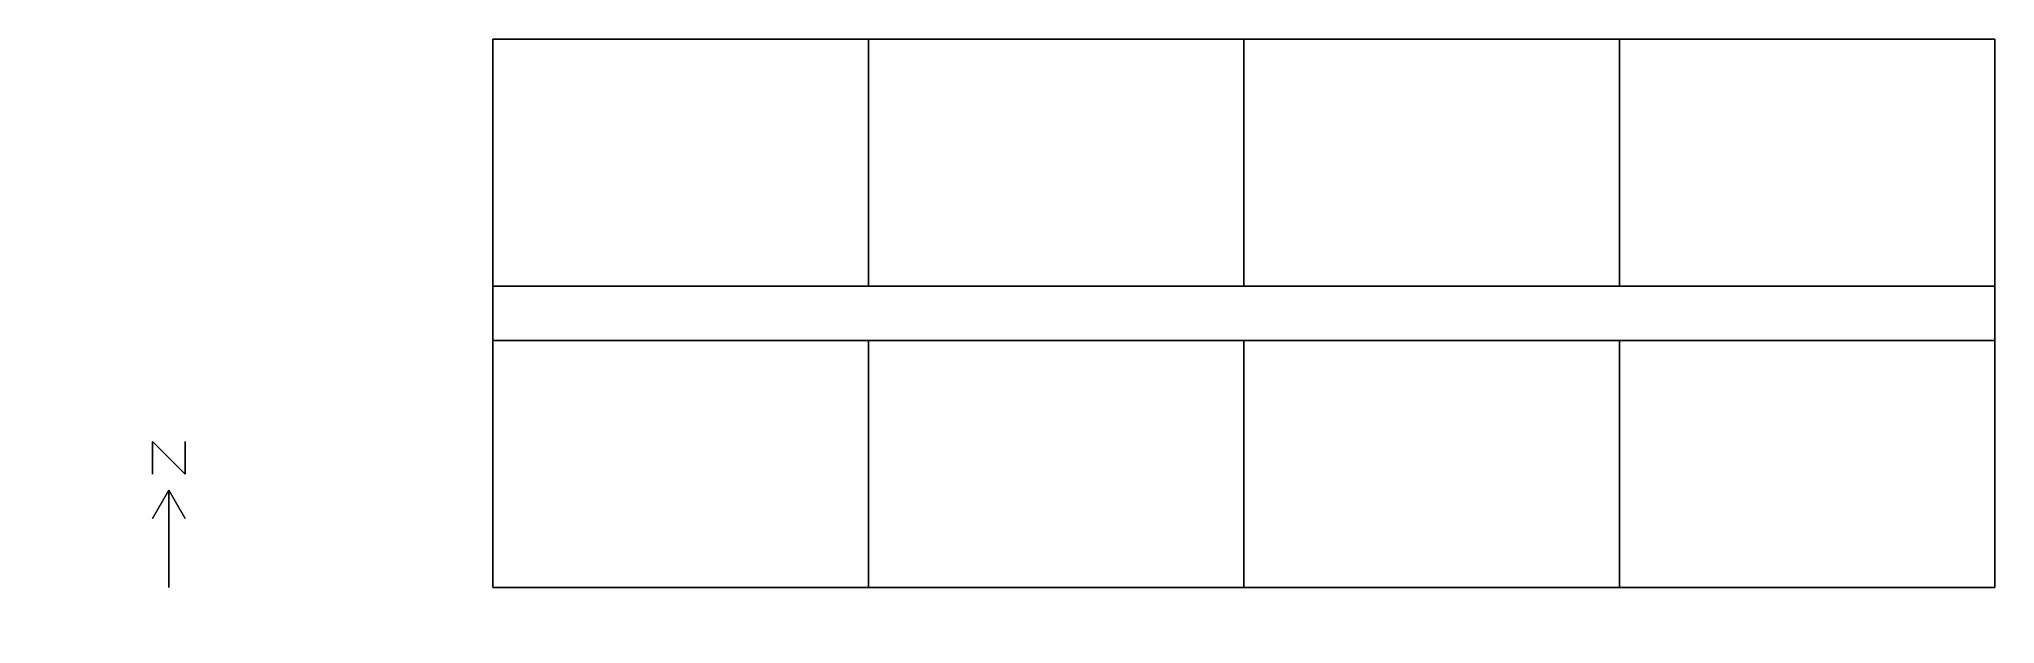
# Model space of a CAD drawing. Header units: metres. Extents: x -14 to 46.3, y -1.1 to 16.9.
import ezdxf

# ---------------------------------------------------------------- set-up
doc = ezdxf.new("R2010")
doc.units = ezdxf.units.M

msp = doc.modelspace()

# ---------------------------------------------------------------- linework, layer by layer
at = {"layer": '1', "color": 3}
for points in [[(-10.5, 4.5, 0.1), (-10.5, 4.5), (-10.5, 3.5), (-10.5, 3.5, 0.1)], [(-10.5, 4.5, 0.1), (-10.5, 4.5), (-9.5, 3.5), (-9.5, 3.5, 0.1)], [(-9.5, 4.5, 0.1), (-9.5, 4.5), (-9.5, 3.5), (-9.5, 3.5, 0.1)], [(-10, 3, 0.1), (-10, 3), (-10.5, 2.13397), (-10.5, 2.13397, 0.1)], [(-10, 3, 0.1), (-10, 3), (-10, 0), (-10, 0, 0.1)], [(-10, 3, 0.1), (-10, 3), (-9.5, 2.13397), (-9.5, 2.13397, 0.1)]]:
    msp.add_3dface(points, dxfattribs=at)
at = {"layer": 'G_CORRIDOR', "color": 43}
for points in [[(0, 9.29595, 3.04785), (0, 9.29595), (0, 7.61963), (0, 7.61963, 3.04785)], [(11.58183, 9.29595, 3.04785), (11.58183, 9.29595), (0, 9.29595), (0, 9.29595, 3.04785)], [(23.16367, 9.29595, 3.04785), (23.16367, 9.29595), (11.58184, 9.29595), (11.58184, 9.29595, 3.04785)], [(34.74551, 9.29595, 3.04785), (34.74551, 9.29595), (23.16367, 9.29595), (23.16367, 9.29595, 3.04785)], [(46.32734, 9.29595, 3.04785), (46.32734, 9.29595), (34.74551, 9.29595), (34.74551, 9.29595, 3.04785)], [(46.32734, 7.61963, 3.04785), (46.32734, 7.61963), (46.32734, 9.29595), (46.32734, 9.29595, 3.04785)], [(0, 7.61963, 3.04785), (0, 7.61963), (11.58183, 7.61963), (11.58183, 7.61963, 3.04785)], [(11.58184, 7.61963, 3.04785), (11.58184, 7.61963), (23.16367, 7.61963), (23.16367, 7.61963, 3.04785)], [(23.16367, 7.61963, 3.04785), (23.16367, 7.61963), (34.74551, 7.61963), (34.74551, 7.61963, 3.04785)], [(34.74551, 7.61963, 3.04785), (34.74551, 7.61963), (46.32734, 7.61963), (46.32734, 7.61963, 3.04785)]]:
    msp.add_3dface(points, dxfattribs=at)
at = {"layer": 'G_CORRIDOR', "color": 8}
msp.add_3dface([(46.32734, 7.61963), (0, 7.61963), (0, 9.29595), (46.32734, 9.29595)], dxfattribs=at)
at = {"layer": 'G_CORRIDOR', "color": 15}
msp.add_3dface([(0, 9.29595, 3.04785), (0, 7.61963, 3.04785), (46.32734, 7.61963, 3.04785), (46.32734, 9.29595, 3.04785)], dxfattribs=at)
at = {"layer": 'G_CORRIDOR', "color": 143}
msp.add_3dface([(46.32734, 7.67043, 2.1335), (46.32734, 7.67043, 0.0254), (46.32734, 9.24513, 0.0254), (46.32734, 9.24513, 2.1335)], dxfattribs=at)
at = {"layer": 'G_N1_APARTMENT', "color": 43}
for points in [[(11.58183, 16.91557, 3.04785), (11.58183, 16.91557), (11.58183, 9.29595), (11.58183, 9.29595, 3.04785)], [(23.16367, 16.91557, 3.04785), (23.16367, 16.91557), (11.58184, 16.91557), (11.58184, 16.91557, 3.04785)], [(23.16367, 9.29595, 3.04785), (23.16367, 9.29595), (23.16367, 16.91557), (23.16367, 16.91557, 3.04785)], [(11.58184, 9.29595, 3.04785), (11.58184, 9.29595), (23.16367, 9.29595), (23.16367, 9.29595, 3.04785)]]:
    msp.add_3dface(points, dxfattribs=at)
at = {"layer": 'G_N1_APARTMENT', "color": 8}
msp.add_3dface([(23.16367, 9.29595), (11.58184, 9.29595), (11.58184, 16.91557), (23.16367, 16.91557)], dxfattribs=at)
at = {"layer": 'G_N1_APARTMENT', "color": 15}
msp.add_3dface([(11.58184, 16.91557, 3.04785), (11.58184, 9.29595, 3.04785), (23.16367, 9.29595, 3.04785), (23.16367, 16.91557, 3.04785)], dxfattribs=at)
at = {"layer": 'G_N1_APARTMENT', "color": 143}
msp.add_3dface([(20.20993, 16.91555, 2.16101), (20.20993, 16.91555, 0.97838), (14.47682, 16.91555, 0.954), (14.59265, 16.91555, 2.16101)], dxfattribs=at)
at = {"layer": 'G_N2_APARTMENT', "color": 43}
for points in [[(34.74551, 16.91557, 3.04785), (34.74551, 16.91557), (23.16367, 16.91557), (23.16367, 16.91557, 3.04785)], [(23.16367, 16.91557, 3.04785), (23.16367, 16.91557), (23.16367, 9.29595), (23.16367, 9.29595, 3.04785)], [(34.74551, 9.29595, 3.04785), (34.74551, 9.29595), (34.74551, 16.91557), (34.74551, 16.91557, 3.04785)], [(23.16367, 9.29595, 3.04785), (23.16367, 9.29595), (34.74551, 9.29595), (34.74551, 9.29595, 3.04785)]]:
    msp.add_3dface(points, dxfattribs=at)
at = {"layer": 'G_N2_APARTMENT', "color": 8}
msp.add_3dface([(34.74551, 9.29595), (23.16367, 9.29595), (23.16367, 16.91557), (34.74551, 16.91557)], dxfattribs=at)
at = {"layer": 'G_N2_APARTMENT', "color": 15}
msp.add_3dface([(23.16367, 16.91557, 3.04785), (23.16367, 9.29595, 3.04785), (34.74551, 9.29595, 3.04785), (34.74551, 16.91557, 3.04785)], dxfattribs=at)
at = {"layer": 'G_N2_APARTMENT', "color": 143}
msp.add_3dface([(31.79176, 16.91555, 2.16101), (31.79176, 16.91555, 0.97838), (26.05866, 16.91555, 0.954), (26.17448, 16.91555, 2.16101)], dxfattribs=at)
at = {"layer": 'G_NE_APARTMENT', "color": 43}
for points in [[(46.32734, 16.91557, 3.04785), (46.32734, 16.91557), (34.74551, 16.91557), (34.74551, 16.91557, 3.04785)], [(34.74551, 16.91557, 3.04785), (34.74551, 16.91557), (34.74551, 9.29595), (34.74551, 9.29595, 3.04785)], [(46.32734, 9.29595, 3.04785), (46.32734, 9.29595), (46.32734, 16.91557), (46.32734, 16.91557, 3.04785)], [(34.74551, 9.29595, 3.04785), (34.74551, 9.29595), (46.32734, 9.29595), (46.32734, 9.29595, 3.04785)]]:
    msp.add_3dface(points, dxfattribs=at)
at = {"layer": 'G_NE_APARTMENT', "color": 8}
msp.add_3dface([(46.32734, 9.29595), (34.74551, 9.29595), (34.74551, 16.91557), (46.32734, 16.91557)], dxfattribs=at)
at = {"layer": 'G_NE_APARTMENT', "color": 15}
msp.add_3dface([(34.74551, 16.91557, 3.04785), (34.74551, 9.29595, 3.04785), (46.32734, 9.29595, 3.04785), (46.32734, 16.91557, 3.04785)], dxfattribs=at)
at = {"layer": 'G_NE_APARTMENT', "color": 143}
for points in [[(43.3736, 16.91555, 2.16101), (43.3736, 16.91555, 0.97838), (37.64049, 16.91555, 0.954), (37.75632, 16.91555, 2.16101)], [(46.32731, 11.23895, 2.16101), (46.32731, 11.23895, 0.97838), (46.32731, 15.01085, 0.954), (46.32731, 14.93465, 2.16101)]]:
    msp.add_3dface(points, dxfattribs=at)
at = {"layer": 'G_NW_APARTMENT', "color": 43}
for points in [[(11.58183, 16.91557, 3.04785), (11.58183, 16.91557), (0, 16.91557), (0, 16.91557, 3.04785)], [(0, 16.91557, 3.04785), (0, 16.91557), (0, 9.29595), (0, 9.29595, 3.04785)], [(11.58183, 9.29595, 3.04785), (11.58183, 9.29595), (11.58183, 16.91557), (11.58183, 16.91557, 3.04785)], [(0, 9.29595, 3.04785), (0, 9.29595), (11.58183, 9.29595), (11.58183, 9.29595, 3.04785)]]:
    msp.add_3dface(points, dxfattribs=at)
at = {"layer": 'G_NW_APARTMENT', "color": 8}
msp.add_3dface([(11.58183, 9.29595), (0, 9.29595), (0, 16.91557), (11.58183, 16.91557)], dxfattribs=at)
at = {"layer": 'G_NW_APARTMENT', "color": 15}
msp.add_3dface([(0, 16.91557, 3.04785), (0, 9.29595, 3.04785), (11.58183, 9.29595, 3.04785), (11.58183, 16.91557, 3.04785)], dxfattribs=at)
at = {"layer": 'G_NW_APARTMENT', "color": 143}
for points in [[(8.62809, 16.91555, 2.16101), (8.62809, 16.91555, 0.97838), (2.89499, 16.91555, 0.954), (3.01081, 16.91555, 2.16101)], [(0, 14.93585, 2.16101), (0, 14.93585, 0.97838), (0, 11.16395, 0.954), (0, 11.24015, 2.16101)]]:
    msp.add_3dface(points, dxfattribs=at)
at = {"layer": 'G_S1_APARTMENT', "color": 43}
for points in [[(11.58183, 7.61963, 3.04785), (11.58183, 7.61963), (11.58183, 0), (11.58183, 0, 3.04785)], [(23.16367, 7.61963, 3.04785), (23.16367, 7.61963), (11.58184, 7.61963), (11.58184, 7.61963, 3.04785)], [(23.16367, 0, 3.04785), (23.16367, 0), (23.16367, 7.61963), (23.16367, 7.61963, 3.04785)], [(11.58184, 0, 3.04785), (11.58184, 0), (23.16367, 0), (23.16367, 0, 3.04785)]]:
    msp.add_3dface(points, dxfattribs=at)
at = {"layer": 'G_S1_APARTMENT', "color": 8}
msp.add_3dface([(23.16367, 0), (11.58184, 0), (11.58184, 7.61963), (23.16367, 7.61963)], dxfattribs=at)
at = {"layer": 'G_S1_APARTMENT', "color": 15}
msp.add_3dface([(11.58184, 7.61963, 3.04785), (11.58184, 0, 3.04785), (23.16367, 0, 3.04785), (23.16367, 7.61963, 3.04785)], dxfattribs=at)
at = {"layer": 'G_S1_APARTMENT', "color": 143}
msp.add_3dface([(14.53475, 0, 2.16101), (14.53475, 0, 0.97838), (20.26785, 0, 0.954), (20.15203, 0, 2.16101)], dxfattribs=at)
at = {"layer": 'G_S2_APARTMENT', "color": 43}
for points in [[(34.74551, 7.61963, 3.04785), (34.74551, 7.61963), (23.16367, 7.61963), (23.16367, 7.61963, 3.04785)], [(23.16367, 7.61963, 3.04785), (23.16367, 7.61963), (23.16367, 0), (23.16367, 0, 3.04785)], [(34.74551, 0, 3.04785), (34.74551, 0), (34.74551, 7.61963), (34.74551, 7.61963, 3.04785)], [(23.16367, 0, 3.04785), (23.16367, 0), (34.74551, 0), (34.74551, 0, 3.04785)]]:
    msp.add_3dface(points, dxfattribs=at)
at = {"layer": 'G_S2_APARTMENT', "color": 8}
msp.add_3dface([(34.74551, 0), (23.16367, 0), (23.16367, 7.61963), (34.74551, 7.61963)], dxfattribs=at)
at = {"layer": 'G_S2_APARTMENT', "color": 15}
msp.add_3dface([(23.16367, 7.61963, 3.04785), (23.16367, 0, 3.04785), (34.74551, 0, 3.04785), (34.74551, 7.61963, 3.04785)], dxfattribs=at)
at = {"layer": 'G_S2_APARTMENT', "color": 143}
msp.add_3dface([(26.11658, 0, 2.16101), (26.11658, 0, 0.97838), (31.84968, 0, 0.954), (31.73386, 0, 2.16101)], dxfattribs=at)
at = {"layer": 'G_SW_APARTMENT', "color": 43}
for points in [[(0, 7.61963, 3.04785), (0, 7.61963), (0, 0), (0, 0, 3.04785)], [(11.58183, 7.61963, 3.04785), (11.58183, 7.61963), (0, 7.61963), (0, 7.61963, 3.04785)], [(11.58183, 0, 3.04785), (11.58183, 0), (11.58183, 7.61963), (11.58183, 7.61963, 3.04785)], [(0, 0, 3.04785), (0, 0), (11.58183, 0), (11.58183, 0, 3.04785)]]:
    msp.add_3dface(points, dxfattribs=at)
at = {"layer": 'G_SW_APARTMENT', "color": 8}
msp.add_3dface([(11.58183, 0), (0, 0), (0, 7.61963), (11.58183, 7.61963)], dxfattribs=at)
at = {"layer": 'G_SW_APARTMENT', "color": 15}
msp.add_3dface([(0, 7.61963, 3.04785), (0, 0, 3.04785), (11.58183, 0, 3.04785), (11.58183, 7.61963, 3.04785)], dxfattribs=at)
at = {"layer": 'G_SW_APARTMENT', "color": 143}
for points in [[(0, 5.6399, 2.16101), (0, 5.6399, 0.97838), (0, 1.868, 0.954), (0, 1.9442, 2.16101)], [(2.95291, 0, 2.16101), (2.95291, 0, 0.97838), (8.68601, 0, 0.954), (8.57019, 0, 2.16101)]]:
    msp.add_3dface(points, dxfattribs=at)
at = {"layer": 'M_CORRIDOR', "color": 43}
for points in [[(0, 9.29595, 6.0957), (0, 9.29595, 3.04785), (0, 7.61963, 3.04785), (0, 7.61963, 6.0957)], [(11.58183, 9.29595, 6.0957), (11.58183, 9.29595, 3.04785), (0, 9.29595, 3.04785), (0, 9.29595, 6.0957)], [(23.16367, 9.29595, 6.0957), (23.16367, 9.29595, 3.04785), (11.58184, 9.29595, 3.04785), (11.58184, 9.29595, 6.0957)], [(34.74551, 9.29595, 6.0957), (34.74551, 9.29595, 3.04785), (23.16367, 9.29595, 3.04785), (23.16367, 9.29595, 6.0957)], [(46.32734, 9.29595, 6.0957), (46.32734, 9.29595, 3.04785), (34.74551, 9.29595, 3.04785), (34.74551, 9.29595, 6.0957)], [(46.32734, 7.61963, 6.0957), (46.32734, 7.61963, 3.04785), (46.32734, 9.29595, 3.04785), (46.32734, 9.29595, 6.0957)], [(0, 7.61963, 6.0957), (0, 7.61963, 3.04785), (11.58183, 7.61963, 3.04785), (11.58183, 7.61963, 6.0957)], [(11.58184, 7.61963, 6.0957), (11.58184, 7.61963, 3.04785), (23.16367, 7.61963, 3.04785), (23.16367, 7.61963, 6.0957)], [(23.16367, 7.61963, 6.0957), (23.16367, 7.61963, 3.04785), (34.74551, 7.61963, 3.04785), (34.74551, 7.61963, 6.0957)], [(34.74551, 7.61963, 6.0957), (34.74551, 7.61963, 3.04785), (46.32734, 7.61963, 3.04785), (46.32734, 7.61963, 6.0957)]]:
    msp.add_3dface(points, dxfattribs=at)
at = {"layer": 'M_CORRIDOR', "color": 8}
msp.add_3dface([(46.32734, 7.61963, 3.04785), (0, 7.61963, 3.04785), (0, 9.29595, 3.04785), (46.32734, 9.29595, 3.04785)], dxfattribs=at)
at = {"layer": 'M_CORRIDOR', "color": 15}
msp.add_3dface([(0, 9.29595, 6.0957), (0, 7.61963, 6.0957), (46.32734, 7.61963, 6.0957), (46.32734, 9.29595, 6.0957)], dxfattribs=at)
at = {"layer": 'M_CORRIDOR', "color": 143}
msp.add_3dface([(46.32734, 8.00063, 5.22095), (46.32734, 8.00063, 4.00185), (46.32734, 8.91493, 4.00185), (46.32734, 8.91493, 5.22095)], dxfattribs=at)
at = {"layer": 'M_N1_APARTMENT', "color": 43}
for points in [[(11.58183, 16.91557, 6.0957), (11.58183, 16.91557, 3.04785), (11.58183, 9.29595, 3.04785), (11.58183, 9.29595, 6.0957)], [(23.16367, 16.91557, 6.0957), (23.16367, 16.91557, 3.04785), (11.58184, 16.91557, 3.04785), (11.58184, 16.91557, 6.0957)], [(23.16367, 9.29595, 6.0957), (23.16367, 9.29595, 3.04785), (23.16367, 16.91557, 3.04785), (23.16367, 16.91557, 6.0957)], [(11.58184, 9.29595, 6.0957), (11.58184, 9.29595, 3.04785), (23.16367, 9.29595, 3.04785), (23.16367, 9.29595, 6.0957)]]:
    msp.add_3dface(points, dxfattribs=at)
at = {"layer": 'M_N1_APARTMENT', "color": 8}
msp.add_3dface([(23.16367, 9.29595, 3.04785), (11.58184, 9.29595, 3.04785), (11.58184, 16.91557, 3.04785), (23.16367, 16.91557, 3.04785)], dxfattribs=at)
at = {"layer": 'M_N1_APARTMENT', "color": 15}
msp.add_3dface([(11.58184, 16.91557, 6.0957), (11.58184, 9.29595, 6.0957), (23.16367, 9.29595, 6.0957), (23.16367, 16.91557, 6.0957)], dxfattribs=at)
at = {"layer": 'M_N1_APARTMENT', "color": 143}
msp.add_3dface([(20.20993, 16.91555, 5.20886), (20.20993, 16.91555, 4.02624), (14.47682, 16.91555, 4.00185), (14.59265, 16.91555, 5.20886)], dxfattribs=at)
at = {"layer": 'M_N2_APARTMENT', "color": 43}
for points in [[(34.74551, 16.91557, 6.0957), (34.74551, 16.91557, 3.04785), (23.16367, 16.91557, 3.04785), (23.16367, 16.91557, 6.0957)], [(23.16367, 16.91557, 6.0957), (23.16367, 16.91557, 3.04785), (23.16367, 9.29595, 3.04785), (23.16367, 9.29595, 6.0957)], [(34.74551, 9.29595, 6.0957), (34.74551, 9.29595, 3.04785), (34.74551, 16.91557, 3.04785), (34.74551, 16.91557, 6.0957)], [(23.16367, 9.29595, 6.0957), (23.16367, 9.29595, 3.04785), (34.74551, 9.29595, 3.04785), (34.74551, 9.29595, 6.0957)]]:
    msp.add_3dface(points, dxfattribs=at)
at = {"layer": 'M_N2_APARTMENT', "color": 8}
msp.add_3dface([(34.74551, 9.29595, 3.04785), (23.16367, 9.29595, 3.04785), (23.16367, 16.91557, 3.04785), (34.74551, 16.91557, 3.04785)], dxfattribs=at)
at = {"layer": 'M_N2_APARTMENT', "color": 15}
msp.add_3dface([(23.16367, 16.91557, 6.0957), (23.16367, 9.29595, 6.0957), (34.74551, 9.29595, 6.0957), (34.74551, 16.91557, 6.0957)], dxfattribs=at)
at = {"layer": 'M_N2_APARTMENT', "color": 143}
msp.add_3dface([(31.79176, 16.91555, 5.20886), (31.79176, 16.91555, 4.02624), (26.05866, 16.91555, 4.00185), (26.17448, 16.91555, 5.20886)], dxfattribs=at)
at = {"layer": 'M_NE_APARTMENT', "color": 43}
for points in [[(46.32734, 16.91557, 6.0957), (46.32734, 16.91557, 3.04785), (34.74551, 16.91557, 3.04785), (34.74551, 16.91557, 6.0957)], [(34.74551, 16.91557, 6.0957), (34.74551, 16.91557, 3.04785), (34.74551, 9.29595, 3.04785), (34.74551, 9.29595, 6.0957)], [(46.32734, 9.29595, 6.0957), (46.32734, 9.29595, 3.04785), (46.32734, 16.91557, 3.04785), (46.32734, 16.91557, 6.0957)], [(34.74551, 9.29595, 6.0957), (34.74551, 9.29595, 3.04785), (46.32734, 9.29595, 3.04785), (46.32734, 9.29595, 6.0957)]]:
    msp.add_3dface(points, dxfattribs=at)
at = {"layer": 'M_NE_APARTMENT', "color": 8}
msp.add_3dface([(46.32734, 9.29595, 3.04785), (34.74551, 9.29595, 3.04785), (34.74551, 16.91557, 3.04785), (46.32734, 16.91557, 3.04785)], dxfattribs=at)
at = {"layer": 'M_NE_APARTMENT', "color": 15}
msp.add_3dface([(34.74551, 16.91557, 6.0957), (34.74551, 9.29595, 6.0957), (46.32734, 9.29595, 6.0957), (46.32734, 16.91557, 6.0957)], dxfattribs=at)
at = {"layer": 'M_NE_APARTMENT', "color": 143}
for points in [[(43.3736, 16.91555, 5.20886), (43.3736, 16.91555, 4.02624), (37.64049, 16.91555, 4.00185), (37.75632, 16.91555, 5.20886)], [(46.32731, 11.23895, 5.20886), (46.32731, 11.23895, 4.02624), (46.32731, 15.01085, 4.00185), (46.32731, 14.93465, 5.20886)]]:
    msp.add_3dface(points, dxfattribs=at)
at = {"layer": 'M_NW_APARTMENT', "color": 43}
for points in [[(11.58183, 16.91557, 6.0957), (11.58183, 16.91557, 3.04785), (0, 16.91557, 3.04785), (0, 16.91557, 6.0957)], [(0, 16.91557, 6.0957), (0, 16.91557, 3.04785), (0, 9.29595, 3.04785), (0, 9.29595, 6.0957)], [(11.58183, 9.29595, 6.0957), (11.58183, 9.29595, 3.04785), (11.58183, 16.91557, 3.04785), (11.58183, 16.91557, 6.0957)], [(0, 9.29595, 6.0957), (0, 9.29595, 3.04785), (11.58183, 9.29595, 3.04785), (11.58183, 9.29595, 6.0957)]]:
    msp.add_3dface(points, dxfattribs=at)
at = {"layer": 'M_NW_APARTMENT', "color": 8}
msp.add_3dface([(11.58183, 9.29595, 3.04785), (0, 9.29595, 3.04785), (0, 16.91557, 3.04785), (11.58183, 16.91557, 3.04785)], dxfattribs=at)
at = {"layer": 'M_NW_APARTMENT', "color": 15}
msp.add_3dface([(0, 16.91557, 6.0957), (0, 9.29595, 6.0957), (11.58183, 9.29595, 6.0957), (11.58183, 16.91557, 6.0957)], dxfattribs=at)
at = {"layer": 'M_NW_APARTMENT', "color": 143}
for points in [[(8.62809, 16.91555, 5.20886), (8.62809, 16.91555, 4.02624), (2.89499, 16.91555, 4.00185), (3.01081, 16.91555, 5.20886)], [(0, 14.93585, 5.20886), (0, 14.93585, 4.02624), (0, 11.16395, 4.00185), (0, 11.24015, 5.20886)]]:
    msp.add_3dface(points, dxfattribs=at)
at = {"layer": 'M_S1_APARTMENT', "color": 43}
for points in [[(11.58183, 7.61963, 3.04785), (11.58183, 0, 3.04785), (11.58183, 0, 6.0957), (11.58183, 7.61963, 6.0957)], [(23.16367, 7.61963, 6.0957), (23.16367, 7.61963, 3.04785), (11.58184, 7.61963, 3.04785), (11.58184, 7.61963, 6.0957)], [(23.16367, 0, 6.0957), (23.16367, 0, 3.04785), (23.16367, 7.61963, 3.04785), (23.16367, 7.61963, 6.0957)], [(11.58184, 0, 6.0957), (11.58184, 0, 3.04785), (23.16367, 0, 3.04785), (23.16367, 0, 6.0957)]]:
    msp.add_3dface(points, dxfattribs=at)
at = {"layer": 'M_S1_APARTMENT', "color": 8}
msp.add_3dface([(23.16367, 0, 3.04785), (11.58184, 0, 3.04785), (11.58184, 7.61963, 3.04785), (23.16367, 7.61963, 3.04785)], dxfattribs=at)
at = {"layer": 'M_S1_APARTMENT', "color": 15}
msp.add_3dface([(11.58184, 7.61963, 6.0957), (11.58184, 0, 6.0957), (23.16367, 0, 6.0957), (23.16367, 7.61963, 6.0957)], dxfattribs=at)
at = {"layer": 'M_S1_APARTMENT', "color": 143}
msp.add_3dface([(14.53475, 0, 5.20886), (14.53475, 0, 4.02624), (20.26785, 0, 4.00185), (20.15203, 0, 5.20886)], dxfattribs=at)
at = {"layer": 'M_S2_APARTMENT', "color": 43}
for points in [[(34.74551, 7.61963, 6.0957), (34.74551, 7.61963, 3.04785), (23.16367, 7.61963, 3.04785), (23.16367, 7.61963, 6.0957)], [(23.16367, 7.61963, 6.0957), (23.16367, 7.61963, 3.04785), (23.16367, 0, 3.04785), (23.16367, 0, 6.0957)], [(34.74551, 0, 6.0957), (34.74551, 0, 3.04785), (34.74551, 7.61963, 3.04785), (34.74551, 7.61963, 6.0957)], [(23.16367, 0, 6.0957), (23.16367, 0, 3.04785), (34.74551, 0, 3.04785), (34.74551, 0, 6.0957)]]:
    msp.add_3dface(points, dxfattribs=at)
at = {"layer": 'M_S2_APARTMENT', "color": 8}
msp.add_3dface([(34.74551, 0, 3.04785), (23.16367, 0, 3.04785), (23.16367, 7.61963, 3.04785), (34.74551, 7.61963, 3.04785)], dxfattribs=at)
at = {"layer": 'M_S2_APARTMENT', "color": 15}
msp.add_3dface([(23.16367, 7.61963, 6.0957), (23.16367, 0, 6.0957), (34.74551, 0, 6.0957), (34.74551, 7.61963, 6.0957)], dxfattribs=at)
at = {"layer": 'M_S2_APARTMENT', "color": 143}
msp.add_3dface([(26.11658, 0, 5.20886), (26.11658, 0, 4.02624), (31.84968, 0, 4.00185), (31.73386, 0, 5.20886)], dxfattribs=at)
at = {"layer": 'M_SE_APARTMENT', "color": 43}
for points in [[(46.32734, 7.61963, 6.0957), (46.32734, 7.61963, 3.04785), (34.74551, 7.61963, 3.04785), (34.74551, 7.61963, 6.0957)], [(34.74551, 7.61963, 6.0957), (34.74551, 7.61963, 3.04785), (34.74551, 0, 3.04785), (34.74551, 0, 6.0957)], [(46.32734, 0, 6.0957), (46.32734, 0, 3.04785), (46.32734, 7.61963, 3.04785), (46.32734, 7.61963, 6.0957)], [(34.74551, 0, 6.0957), (34.74551, 0, 3.04785), (46.32734, 0, 3.04785), (46.32734, 0, 6.0957)]]:
    msp.add_3dface(points, dxfattribs=at)
at = {"layer": 'M_SE_APARTMENT', "color": 8}
msp.add_3dface([(46.32734, 0, 3.04785), (34.74551, 0, 3.04785), (34.74551, 7.61963, 3.04785), (46.32734, 7.61963, 3.04785)], dxfattribs=at)
at = {"layer": 'M_SE_APARTMENT', "color": 15}
msp.add_3dface([(34.74551, 7.61963, 6.0957), (34.74551, 0, 6.0957), (46.32734, 0, 6.0957), (46.32734, 7.61963, 6.0957)], dxfattribs=at)
at = {"layer": 'M_SE_APARTMENT', "color": 143}
for points in [[(46.32731, 1.943, 5.20886), (46.32731, 1.943, 4.02624), (46.32731, 5.7149, 4.00185), (46.32731, 5.6387, 5.20886)], [(37.69842, 0, 5.20886), (37.69842, 0, 4.02624), (43.43152, 0, 4.00185), (43.3157, 0, 5.20886)]]:
    msp.add_3dface(points, dxfattribs=at)
at = {"layer": 'M_SW_APARTMENT', "color": 43}
for points in [[(0, 7.61963, 6.0957), (0, 7.61963, 3.04785), (0, 0, 3.04785), (0, 0, 6.0957)], [(11.58183, 7.61963, 6.0957), (11.58183, 7.61963, 3.04785), (0, 7.61963, 3.04785), (0, 7.61963, 6.0957)], [(11.58183, 7.61963, 6.0957), (11.58183, 0, 6.0957), (11.58183, 0, 3.04785), (11.58183, 7.61963, 3.04785)], [(0, 0, 6.0957), (0, 0, 3.04785), (11.58183, 0, 3.04785), (11.58183, 0, 6.0957)]]:
    msp.add_3dface(points, dxfattribs=at)
at = {"layer": 'M_SW_APARTMENT', "color": 8}
msp.add_3dface([(11.58183, 0, 3.04785), (0, 0, 3.04785), (0, 7.61963, 3.04785), (11.58183, 7.61963, 3.04785)], dxfattribs=at)
at = {"layer": 'M_SW_APARTMENT', "color": 15}
msp.add_3dface([(0, 7.61963, 6.0957), (0, 0, 6.0957), (11.58183, 0, 6.0957), (11.58183, 7.61963, 6.0957)], dxfattribs=at)
at = {"layer": 'M_SW_APARTMENT', "color": 143}
for points in [[(0, 5.6399, 5.20886), (0, 5.6399, 4.02624), (0, 1.868, 4.00185), (0, 1.9442, 5.20886)], [(2.95291, 0, 5.20886), (2.95291, 0, 4.02624), (8.68601, 0, 4.00185), (8.57019, 0, 5.20886)]]:
    msp.add_3dface(points, dxfattribs=at)
at = {"layer": 'OFFICE', "color": 43}
for points in [[(46.32734, 7.61963, 3.04785), (46.32734, 7.61963), (34.74551, 7.61963), (34.74551, 7.61963, 3.04785)], [(34.74551, 7.61963, 3.04785), (34.74551, 7.61963), (34.74551, 0), (34.74551, 0, 3.04785)], [(46.32734, 0, 3.04785), (46.32734, 0), (46.32734, 7.61963), (46.32734, 7.61963, 3.04785)], [(34.74551, 0, 3.04785), (34.74551, 0), (46.32734, 0), (46.32734, 0, 3.04785)]]:
    msp.add_3dface(points, dxfattribs=at)
at = {"layer": 'OFFICE', "color": 8}
msp.add_3dface([(46.32734, 0), (34.74551, 0), (34.74551, 7.61963), (46.32734, 7.61963)], dxfattribs=at)
at = {"layer": 'OFFICE', "color": 15}
msp.add_3dface([(34.74551, 7.61963, 3.04785), (34.74551, 0, 3.04785), (46.32734, 0, 3.04785), (46.32734, 7.61963, 3.04785)], dxfattribs=at)
at = {"layer": 'OFFICE', "color": 143}
for points in [[(46.32731, 1.943, 2.16101), (46.32731, 1.943, 0.97838), (46.32731, 5.7149, 0.954), (46.32731, 5.6387, 2.16101)], [(37.69842, 0, 2.16101), (37.69842, 0, 0.97838), (43.43152, 0, 0.954), (43.3157, 0, 2.16101)]]:
    msp.add_3dface(points, dxfattribs=at)
at = {"layer": 'T_CORRIDOR', "color": 43}
for points in [[(0, 9.29595, 12.19141), (0, 9.29595, 9.14355), (0, 7.61963, 9.14355), (0, 7.61963, 12.19141)], [(11.58183, 9.29595, 12.19141), (11.58183, 9.29595, 9.14355), (0, 9.29595, 9.14355), (0, 9.29595, 12.19141)], [(23.16367, 9.29595, 12.19141), (23.16367, 9.29595, 9.14355), (11.58184, 9.29595, 9.14355), (11.58184, 9.29595, 12.19141)], [(34.74551, 9.29595, 12.19141), (34.74551, 9.29595, 9.14355), (23.16367, 9.29595, 9.14355), (23.16367, 9.29595, 12.19141)], [(46.32734, 9.29595, 12.19141), (46.32734, 9.29595, 9.14355), (34.74551, 9.29595, 9.14355), (34.74551, 9.29595, 12.19141)], [(46.32734, 7.61963, 12.19141), (46.32734, 7.61963, 9.14355), (46.32734, 9.29595, 9.14355), (46.32734, 9.29595, 12.19141)], [(0, 7.61963, 12.19141), (0, 7.61963, 9.14355), (11.58183, 7.61963, 9.14355), (11.58183, 7.61963, 12.19141)], [(11.58184, 7.61963, 12.19141), (11.58184, 7.61963, 9.14355), (23.16367, 7.61963, 9.14355), (23.16367, 7.61963, 12.19141)], [(23.16367, 7.61963, 12.19141), (23.16367, 7.61963, 9.14355), (34.74551, 7.61963, 9.14355), (34.74551, 7.61963, 12.19141)], [(34.74551, 7.61963, 12.19141), (34.74551, 7.61963, 9.14355), (46.32734, 7.61963, 9.14355), (46.32734, 7.61963, 12.19141)]]:
    msp.add_3dface(points, dxfattribs=at)
at = {"layer": 'T_CORRIDOR', "color": 8}
msp.add_3dface([(46.32734, 7.61963, 9.14355), (0, 7.61963, 9.14355), (0, 9.29595, 9.14355), (46.32734, 9.29595, 9.14355)], dxfattribs=at)
at = {"layer": 'T_CORRIDOR', "color": 15}
msp.add_3dface([(0, 9.29595, 12.19141), (0, 7.61963, 12.19141), (46.32734, 7.61963, 12.19141), (46.32734, 9.29595, 12.19141)], dxfattribs=at)
at = {"layer": 'T_CORRIDOR', "color": 143}
msp.add_3dface([(46.32734, 8.00063, 11.31665), (46.32734, 8.00063, 10.09755), (46.32734, 8.91493, 10.09755), (46.32734, 8.91493, 11.31665)], dxfattribs=at)
at = {"layer": 'T_N1_APARTMENT', "color": 43}
for points in [[(11.58183, 16.91557, 12.19141), (11.58183, 16.91557, 9.14355), (11.58183, 9.29595, 9.14355), (11.58183, 9.29595, 12.19141)], [(23.16367, 16.91557, 12.19141), (23.16367, 16.91557, 9.14355), (11.58184, 16.91557, 9.14355), (11.58184, 16.91557, 12.19141)], [(23.16367, 9.29595, 12.19141), (23.16367, 9.29595, 9.14355), (23.16367, 16.91557, 9.14355), (23.16367, 16.91557, 12.19141)], [(11.58184, 9.29595, 12.19141), (11.58184, 9.29595, 9.14355), (23.16367, 9.29595, 9.14355), (23.16367, 9.29595, 12.19141)]]:
    msp.add_3dface(points, dxfattribs=at)
at = {"layer": 'T_N1_APARTMENT', "color": 8}
msp.add_3dface([(23.16367, 9.29595, 9.14355), (11.58184, 9.29595, 9.14355), (11.58184, 16.91557, 9.14355), (23.16367, 16.91557, 9.14355)], dxfattribs=at)
at = {"layer": 'T_N1_APARTMENT', "color": 15}
msp.add_3dface([(11.58184, 16.91557, 12.19141), (11.58184, 9.29595, 12.19141), (23.16367, 9.29595, 12.19141), (23.16367, 16.91557, 12.19141)], dxfattribs=at)
at = {"layer": 'T_N1_APARTMENT', "color": 143}
msp.add_3dface([(20.20993, 16.91555, 11.30456), (20.20993, 16.91555, 10.12194), (14.47682, 16.91555, 10.09755), (14.59265, 16.91555, 11.30456)], dxfattribs=at)
at = {"layer": 'T_N2_APARTMENT', "color": 43}
for points in [[(34.74551, 16.91557, 12.19141), (34.74551, 16.91557, 9.14355), (23.16367, 16.91557, 9.14355), (23.16367, 16.91557, 12.19141)], [(23.16367, 16.91557, 12.19141), (23.16367, 16.91557, 9.14355), (23.16367, 9.29595, 9.14355), (23.16367, 9.29595, 12.19141)], [(34.74551, 9.29595, 12.19141), (34.74551, 9.29595, 9.14355), (34.74551, 16.91557, 9.14355), (34.74551, 16.91557, 12.19141)], [(23.16367, 9.29595, 12.19141), (23.16367, 9.29595, 9.14355), (34.74551, 9.29595, 9.14355), (34.74551, 9.29595, 12.19141)]]:
    msp.add_3dface(points, dxfattribs=at)
at = {"layer": 'T_N2_APARTMENT', "color": 8}
msp.add_3dface([(34.74551, 9.29595, 9.14355), (23.16367, 9.29595, 9.14355), (23.16367, 16.91557, 9.14355), (34.74551, 16.91557, 9.14355)], dxfattribs=at)
at = {"layer": 'T_N2_APARTMENT', "color": 15}
msp.add_3dface([(23.16367, 16.91557, 12.19141), (23.16367, 9.29595, 12.19141), (34.74551, 9.29595, 12.19141), (34.74551, 16.91557, 12.19141)], dxfattribs=at)
at = {"layer": 'T_N2_APARTMENT', "color": 143}
msp.add_3dface([(31.79176, 16.91555, 11.30456), (31.79176, 16.91555, 10.12194), (26.05866, 16.91555, 10.09755), (26.17448, 16.91555, 11.30456)], dxfattribs=at)
at = {"layer": 'T_NE_APARTMENT', "color": 43}
for points in [[(46.32734, 16.91557, 12.19141), (46.32734, 16.91557, 9.14355), (34.74551, 16.91557, 9.14355), (34.74551, 16.91557, 12.19141)], [(34.74551, 16.91557, 12.19141), (34.74551, 16.91557, 9.14355), (34.74551, 9.29595, 9.14355), (34.74551, 9.29595, 12.19141)], [(46.32734, 9.29595, 12.19141), (46.32734, 9.29595, 9.14355), (46.32734, 16.91557, 9.14355), (46.32734, 16.91557, 12.19141)], [(34.74551, 9.29595, 12.19141), (34.74551, 9.29595, 9.14355), (46.32734, 9.29595, 9.14355), (46.32734, 9.29595, 12.19141)]]:
    msp.add_3dface(points, dxfattribs=at)
at = {"layer": 'T_NE_APARTMENT', "color": 8}
msp.add_3dface([(46.32734, 9.29595, 9.14355), (34.74551, 9.29595, 9.14355), (34.74551, 16.91557, 9.14355), (46.32734, 16.91557, 9.14355)], dxfattribs=at)
at = {"layer": 'T_NE_APARTMENT', "color": 15}
msp.add_3dface([(34.74551, 16.91557, 12.19141), (34.74551, 9.29595, 12.19141), (46.32734, 9.29595, 12.19141), (46.32734, 16.91557, 12.19141)], dxfattribs=at)
at = {"layer": 'T_NE_APARTMENT', "color": 143}
for points in [[(43.3736, 16.91555, 11.30456), (43.3736, 16.91555, 10.12194), (37.64049, 16.91555, 10.09755), (37.75632, 16.91555, 11.30456)], [(46.32731, 11.23895, 11.30456), (46.32731, 11.23895, 10.12194), (46.32731, 15.01085, 10.09755), (46.32731, 14.93465, 11.30456)]]:
    msp.add_3dface(points, dxfattribs=at)
at = {"layer": 'T_NW_APARTMENT', "color": 43}
for points in [[(11.58183, 16.91557, 12.19141), (11.58183, 16.91557, 9.14355), (0, 16.91557, 9.14355), (0, 16.91557, 12.19141)], [(0, 16.91557, 12.19141), (0, 16.91557, 9.14355), (0, 9.29595, 9.14355), (0, 9.29595, 12.19141)], [(11.58183, 9.29595, 12.19141), (11.58183, 9.29595, 9.14355), (11.58183, 16.91557, 9.14355), (11.58183, 16.91557, 12.19141)], [(0, 9.29595, 12.19141), (0, 9.29595, 9.14355), (11.58183, 9.29595, 9.14355), (11.58183, 9.29595, 12.19141)]]:
    msp.add_3dface(points, dxfattribs=at)
at = {"layer": 'T_NW_APARTMENT', "color": 8}
msp.add_3dface([(11.58183, 9.29595, 9.14355), (0, 9.29595, 9.14355), (0, 16.91557, 9.14355), (11.58183, 16.91557, 9.14355)], dxfattribs=at)
at = {"layer": 'T_NW_APARTMENT', "color": 15}
msp.add_3dface([(0, 16.91557, 12.19141), (0, 9.29595, 12.19141), (11.58183, 9.29595, 12.19141), (11.58183, 16.91557, 12.19141)], dxfattribs=at)
at = {"layer": 'T_NW_APARTMENT', "color": 143}
for points in [[(8.62809, 16.91555, 11.30456), (8.62809, 16.91555, 10.12194), (2.89499, 16.91555, 10.09755), (3.01081, 16.91555, 11.30456)], [(0, 14.93585, 11.30456), (0, 14.93585, 10.12194), (0, 11.16395, 10.09755), (0, 11.24015, 11.30456)]]:
    msp.add_3dface(points, dxfattribs=at)
at = {"layer": 'T_S1_APARTMENT', "color": 43}
for points in [[(11.58183, 7.61963, 12.19141), (11.58183, 7.61963, 9.14355), (11.58183, 0, 9.14355), (11.58183, 0, 12.19141)], [(23.16367, 7.61963, 12.19141), (23.16367, 7.61963, 9.14355), (11.58184, 7.61963, 9.14355), (11.58184, 7.61963, 12.19141)], [(23.16367, 0, 12.19141), (23.16367, 0, 9.14355), (23.16367, 7.61963, 9.14355), (23.16367, 7.61963, 12.19141)], [(11.58184, 0, 12.19141), (11.58184, 0, 9.14355), (23.16367, 0, 9.14355), (23.16367, 0, 12.19141)]]:
    msp.add_3dface(points, dxfattribs=at)
at = {"layer": 'T_S1_APARTMENT', "color": 8}
msp.add_3dface([(23.16367, 0, 9.14355), (11.58184, 0, 9.14355), (11.58184, 7.61963, 9.14355), (23.16367, 7.61963, 9.14355)], dxfattribs=at)
at = {"layer": 'T_S1_APARTMENT', "color": 15}
msp.add_3dface([(11.58184, 7.61963, 12.19141), (11.58184, 0, 12.19141), (23.16367, 0, 12.19141), (23.16367, 7.61963, 12.19141)], dxfattribs=at)
at = {"layer": 'T_S1_APARTMENT', "color": 143}
msp.add_3dface([(14.53475, 0, 11.30456), (14.53475, 0, 10.12194), (20.26785, 0, 10.09755), (20.15203, 0, 11.30456)], dxfattribs=at)
at = {"layer": 'T_S2_APARTMENT', "color": 43}
for points in [[(34.74551, 7.61963, 12.19141), (34.74551, 7.61963, 9.14355), (23.16367, 7.61963, 9.14355), (23.16367, 7.61963, 12.19141)], [(23.16367, 7.61963, 12.19141), (23.16367, 7.61963, 9.14355), (23.16367, 0, 9.14355), (23.16367, 0, 12.19141)], [(34.74551, 0, 12.19141), (34.74551, 0, 9.14355), (34.74551, 7.61963, 9.14355), (34.74551, 7.61963, 12.19141)], [(23.16367, 0, 12.19141), (23.16367, 0, 9.14355), (34.74551, 0, 9.14355), (34.74551, 0, 12.19141)]]:
    msp.add_3dface(points, dxfattribs=at)
at = {"layer": 'T_S2_APARTMENT', "color": 8}
msp.add_3dface([(34.74551, 0, 9.14355), (23.16367, 0, 9.14355), (23.16367, 7.61963, 9.14355), (34.74551, 7.61963, 9.14355)], dxfattribs=at)
at = {"layer": 'T_S2_APARTMENT', "color": 15}
msp.add_3dface([(23.16367, 7.61963, 12.19141), (23.16367, 0, 12.19141), (34.74551, 0, 12.19141), (34.74551, 7.61963, 12.19141)], dxfattribs=at)
at = {"layer": 'T_S2_APARTMENT', "color": 143}
msp.add_3dface([(26.11658, 0, 11.30456), (26.11658, 0, 10.12194), (31.84968, 0, 10.09755), (31.73386, 0, 11.30456)], dxfattribs=at)
at = {"layer": 'T_SE_APARTMENT', "color": 43}
for points in [[(46.32734, 7.61963, 12.19141), (46.32734, 7.61963, 9.14355), (34.74551, 7.61963, 9.14355), (34.74551, 7.61963, 12.19141)], [(34.74551, 7.61963, 12.19141), (34.74551, 7.61963, 9.14355), (34.74551, 0, 9.14355), (34.74551, 0, 12.19141)], [(46.32734, 0, 12.19141), (46.32734, 0, 9.14355), (46.32734, 7.61963, 9.14355), (46.32734, 7.61963, 12.19141)], [(34.74551, 0, 12.19141), (34.74551, 0, 9.14355), (46.32734, 0, 9.14355), (46.32734, 0, 12.19141)]]:
    msp.add_3dface(points, dxfattribs=at)
at = {"layer": 'T_SE_APARTMENT', "color": 8}
msp.add_3dface([(46.32734, 0, 9.14355), (34.74551, 0, 9.14355), (34.74551, 7.61963, 9.14355), (46.32734, 7.61963, 9.14355)], dxfattribs=at)
at = {"layer": 'T_SE_APARTMENT', "color": 15}
msp.add_3dface([(34.74551, 7.61963, 12.19141), (34.74551, 0, 12.19141), (46.32734, 0, 12.19141), (46.32734, 7.61963, 12.19141)], dxfattribs=at)
at = {"layer": 'T_SE_APARTMENT', "color": 143}
for points in [[(46.32731, 1.943, 11.30456), (46.32731, 1.943, 10.12194), (46.32731, 5.7149, 10.09755), (46.32731, 5.6387, 11.30456)], [(37.69842, 0, 11.30456), (37.69842, 0, 10.12194), (43.43152, 0, 10.09755), (43.3157, 0, 11.30456)]]:
    msp.add_3dface(points, dxfattribs=at)
at = {"layer": 'T_SW_APARTMENT', "color": 43}
for points in [[(0, 7.61963, 12.19141), (0, 7.61963, 9.14355), (0, 0, 9.14355), (0, 0, 12.19141)], [(11.58183, 7.61963, 12.19141), (11.58183, 7.61963, 9.14355), (0, 7.61963, 9.14355), (0, 7.61963, 12.19141)], [(11.58183, 0, 12.19141), (11.58183, 0, 9.14355), (11.58183, 7.61963, 9.14355), (11.58183, 7.61963, 12.19141)], [(0, 0, 12.19141), (0, 0, 9.14355), (11.58183, 0, 9.14355), (11.58183, 0, 12.19141)]]:
    msp.add_3dface(points, dxfattribs=at)
at = {"layer": 'T_SW_APARTMENT', "color": 8}
msp.add_3dface([(11.58183, 0, 9.14355), (0, 0, 9.14355), (0, 7.61963, 9.14355), (11.58183, 7.61963, 9.14355)], dxfattribs=at)
at = {"layer": 'T_SW_APARTMENT', "color": 15}
msp.add_3dface([(0, 7.61963, 12.19141), (0, 0, 12.19141), (11.58183, 0, 12.19141), (11.58183, 7.61963, 12.19141)], dxfattribs=at)
at = {"layer": 'T_SW_APARTMENT', "color": 143}
for points in [[(0, 5.6399, 11.30456), (0, 5.6399, 10.12194), (0, 1.868, 10.09755), (0, 1.9442, 11.30456)], [(2.95291, 0, 11.30456), (2.95291, 0, 10.12194), (8.68601, 0, 10.09755), (8.57019, 0, 11.30456)]]:
    msp.add_3dface(points, dxfattribs=at)

doc.saveas('drawing.dxf')
